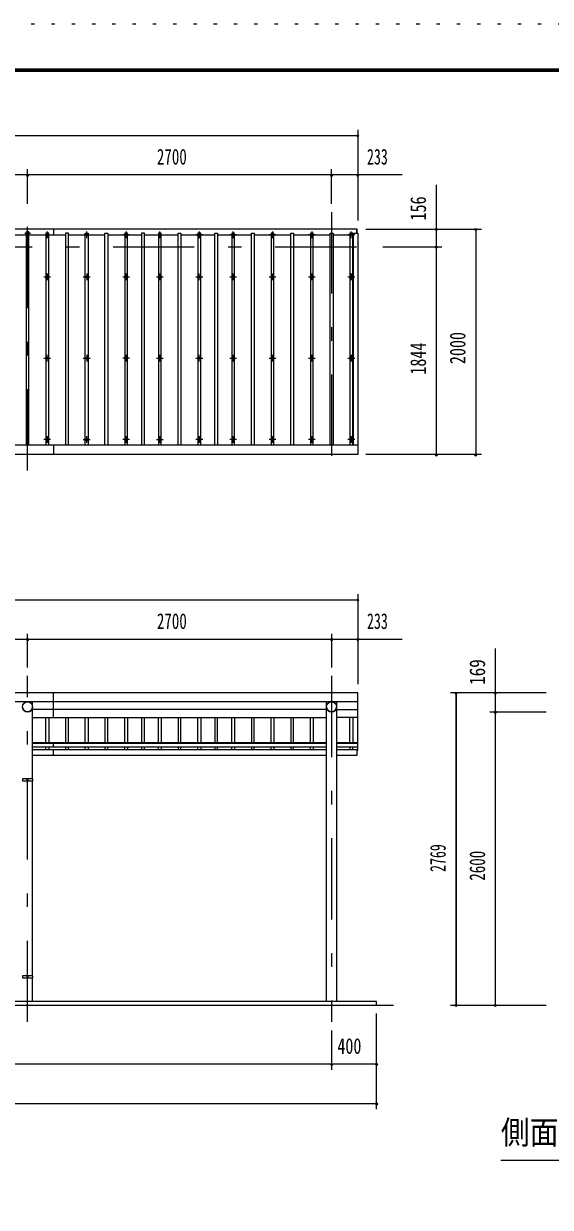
# Model space of a CAD drawing. Units: millimetres, scale not verified, with parts at other scales. Extents: x -25853 to 25864, y -10500 to 10500.
# Drawn here: x 5457 to 10134, y 0 to 10500 of the extents above; entities that cross this region are included whole.
import ezdxf
from ezdxf.enums import TextEntityAlignment as Align

# ---------------------------------------------------------------- set-up
doc = ezdxf.new("R2010")
doc.units = ezdxf.units.MM
doc.header["$LTSCALE"] = 60
doc.linetypes.add('USER3', pattern=[24, 12, -5, 2, -5])
doc.linetypes.add('USER4', pattern=[3, 0.5, -2.5])
for name, color, linetype, lineweight in [('0-2_1-05BOLD', 7, 'Continuous', 18), ('0-3_1-25CENTER', 3, 'USER3', 18), ('0-4_1-45THIN', 4, 'Continuous', 18), ('0-5_1-55DIM', 3, 'Continuous', 18), ('0-C_F-F1PAPER', 5, 'Continuous', 18), ('0-D_F-E_J_ADD', 5, 'USER4', 18)]:
    doc.layers.add(name, color=color, linetype=linetype, lineweight=lineweight)
doc.styles.add('ＭＳ ゴシック', font='')
doc.styles.get('ＭＳ ゴシック').set_extended_font_data('MS Gothic')

msp = doc.modelspace()

# ---------------------------------------------------------------- linework, layer by layer
at = {"layer": '0-2_1-05BOLD'}
for p, q in [((5721.62, 8677.67), (5721.62, 8626.18)), ((8414.62, 8641.19), (8414.62, 8677.67)), ((-2241.38, 6765.11), (8424.62, 6765.11)), ((5721.62, 6765.11), (5721.62, 6677.67)), ((5721.62, 4345.48), (5721.62, 4563.67)), ((8424.62, 4054.91), (8424.62, 4563.67)), ((-2241.38, 4488.53), (8424.62, 4488.53)), ((8424.62, 4484.46), (-2241.38, 4484.46)), ((5536.17, 3800.67), (5536.17, 4484.46)), ((8147.07, 4414.97), (5536.17, 4414.97)), ((8147.07, 1824.67), (8147.07, 4484.46)), ((8236.17, 4484.46), (8236.17, 1824.67)), ((8236.17, 4414.97), (8424.62, 4414.97)), ((5536.17, 4345.48), (8147.07, 4345.48)), ((8424.62, 4345.48), (8236.17, 4345.48)), ((5536.17, 4123.86), (8147.07, 4123.86)), ((8147.07, 4113.43), (5536.17, 4113.43)), ((5721.62, 4083.82), (5721.62, 4123.86)), ((8236.17, 4123.86), (8424.62, 4123.86)), ((8424.62, 4113.43), (8236.17, 4113.43)), ((5536.17, 4083.82), (8147.07, 4083.82)), ((8147.07, 4057.49), (5536.17, 4057.49)), ((5536.17, 4012.49), (8147.07, 4012.49)), ((5721.62, 4012.49), (5721.62, 4057.49)), ((8236.17, 4083.82), (8424.62, 4083.82)), ((8419.62, 4054.91), (8424.62, 4054.91)), ((5488.57, 3784.67), (5488.57, 3800.67)), ((5494.67, 3792.67), (5488.57, 3792.67)), ((5494.67, 3800.67), (5494.67, 3784.67)), ((5536.17, 2053.27), (5536.17, 3784.67)), ((5488.57, 2037.27), (5488.57, 2053.27)), ((5494.67, 2045.27), (5488.57, 2045.27)), ((5494.67, 2053.27), (5494.67, 2037.27)), ((5536.17, 1824.67), (5536.17, 2037.27)), ((-2558.38, 1794.67), (8741.62, 1794.67)), ((8591.62, 1794.67), (8591.62, 1824.67))]:
    msp.add_line(p, q, dxfattribs=at)
for points in [[(8424.62, 6677.67), (-2241.38, 6677.67), (-2241.38, 8641.19), (-2201.38, 8641.19), (-2201.38, 6765.11)], [(8419.62, 8641.19), (8419.62, 8677.67), (-2236.38, 8677.67), (-2236.38, 8641.19)], [(8384.62, 6765.11), (8384.62, 8641.19), (8424.62, 8641.19), (8424.62, 6677.67)], [(8424.62, 4563.67), (-2241.38, 4563.67), (-2241.38, 4054.91), (-2236.38, 4054.91)], [(8236.17, 4012.49), (8419.62, 4012.49), (8419.62, 4057.49), (8236.17, 4057.49)], [(8591.62, 1824.67), (-2408.38, 1824.67), (-2408.38, 1794.67)]]:
    msp.add_lwpolyline(points, dxfattribs=at)
for points in [[(5537.77, 3784.67), (5537.77, 3800.67), (5445.47, 3800.67), (5445.47, 3784.67)], [(5537.77, 2037.27), (5537.77, 2053.27), (5445.47, 2053.27), (5445.47, 2037.27)]]:
    msp.add_lwpolyline(points, close=True, dxfattribs=at)
for centre, radius in [((5666.62, 8254.17), 10), ((6016.62, 8254.17), 10), ((6366.62, 8254.17), 10), ((6666.62, 8254.17), 10), ((7016.62, 8254.17), 10), ((7316.62, 8254.17), 10), ((7666.62, 8254.17), 10), ((8016.62, 8254.17), 10), ((8366.63, 8254.17), 10), ((5666.62, 7532.51), 10), ((6016.62, 7532.51), 10), ((6366.62, 7532.51), 10), ((6666.62, 7532.51), 10), ((7016.62, 7532.51), 10), ((7316.62, 7532.51), 10), ((7666.62, 7532.51), 10), ((8016.62, 7532.51), 10), ((8366.63, 7532.51), 10), ((5666.62, 6810.85), 10), ((6016.62, 6810.85), 10), ((6366.62, 6810.85), 10), ((6666.62, 6810.85), 10), ((7016.62, 6810.85), 10), ((7316.62, 6810.85), 10), ((7666.62, 6810.85), 10), ((8016.62, 6810.85), 10), ((8366.63, 6810.85), 10), ((5491.62, 4439.91), 44.55), ((8191.62, 4439.91), 44.55)]:
    msp.add_circle(centre, radius, dxfattribs=at)
for centre, radius, start, end in [((5491.63, 8642.67), 15, 326.44154, 213.55197), ((5666.62, 8616.22), 14.5, 46.39838, 133.60162), ((5666.62, 8637.22), 14.5, 226.3961, 313.6039), ((6016.62, 8616.22), 14.5, 46.39838, 133.60162), ((6016.62, 8637.22), 14.5, 226.3961, 313.6039), ((6366.62, 8616.22), 14.5, 46.39838, 133.60162), ((6366.62, 8637.22), 14.5, 226.3961, 313.6039), ((6666.62, 8616.22), 14.5, 46.39838, 133.60162), ((6666.62, 8637.22), 14.5, 226.3961, 313.6039), ((7016.62, 8616.22), 14.5, 46.39838, 133.60162), ((7016.62, 8637.22), 14.5, 226.3961, 313.6039), ((7316.62, 8616.22), 14.5, 46.39838, 133.60162), ((7316.62, 8637.22), 14.5, 226.3961, 313.6039), ((7666.62, 8616.22), 14.5, 46.39838, 133.60162), ((7666.62, 8637.22), 14.5, 226.3961, 313.6039), ((8016.62, 8616.22), 14.5, 46.39838, 133.60162), ((8016.62, 8637.22), 14.5, 226.3961, 313.6039), ((8366.63, 8616.22), 14.5, 46.39838, 133.60162), ((8366.63, 8637.22), 14.5, 226.3961, 313.6039), ((5491.62, 4439.22), 44.55, 180, 0), ((8191.62, 4439.22), 44.55, 180, 0)]:
    msp.add_arc(centre, radius, start, end, dxfattribs=at)
at = {"layer": '0-3_1-25CENTER'}
for p, q in [((5491.62, 6537.67), (5491.62, 8827.67)), ((8191.62, 8827.67), (8191.62, 6537.67)), ((5466.62, 8642.67), (5516.63, 8642.67)), ((5636.62, 8626.72), (5696.62, 8626.72)), ((5666.62, 8656.72), (5666.62, 8596.72)), ((5986.62, 8626.72), (6046.62, 8626.72)), ((6016.62, 8596.72), (6016.62, 8656.72)), ((6396.62, 8626.72), (6336.62, 8626.72)), ((6366.62, 8656.72), (6366.62, 8596.72)), ((6636.62, 8626.72), (6696.62, 8626.72)), ((6666.62, 8596.72), (6666.62, 8656.72)), ((7046.62, 8626.72), (6986.62, 8626.72)), ((7016.62, 8656.72), (7016.62, 8596.72)), ((7346.62, 8626.72), (7286.62, 8626.72)), ((7316.62, 8596.72), (7316.62, 8656.72)), ((7696.62, 8626.72), (7636.62, 8626.72)), ((7666.62, 8656.72), (7666.62, 8596.72)), ((8046.62, 8626.72), (7986.62, 8626.72)), ((8016.62, 8656.72), (8016.62, 8596.72)), ((8396.63, 8626.72), (8336.62, 8626.72)), ((8366.63, 8596.72), (8366.63, 8656.72)), ((-2388.38, 8521.68), (8571.62, 8521.68)), ((5636.62, 8254.17), (5696.62, 8254.17)), ((5666.62, 8284.17), (5666.62, 8224.17)), ((5986.62, 8254.17), (6046.62, 8254.17)), ((6016.62, 8284.17), (6016.62, 8224.17)), ((6336.62, 8254.17), (6396.62, 8254.17)), ((6366.62, 8284.17), (6366.62, 8224.17)), ((6636.62, 8254.17), (6696.62, 8254.17)), ((6666.62, 8284.17), (6666.62, 8224.17)), ((6986.62, 8254.17), (7046.62, 8254.17)), ((7016.62, 8224.17), (7016.62, 8284.17)), ((7286.62, 8254.17), (7346.62, 8254.17)), ((7316.62, 8284.17), (7316.62, 8224.17)), ((7636.62, 8254.17), (7696.62, 8254.17)), ((7666.62, 8224.17), (7666.62, 8284.17)), ((7986.62, 8254.17), (8046.62, 8254.17)), ((8016.62, 8284.17), (8016.62, 8224.17)), ((8336.62, 8254.17), (8396.63, 8254.17)), ((8366.63, 8284.17), (8366.63, 8224.17)), ((5666.62, 7502.51), (5666.62, 7562.51)), ((6016.62, 7562.51), (6016.62, 7502.51)), ((6366.62, 7502.51), (6366.62, 7562.51)), ((6666.62, 7562.51), (6666.62, 7502.51)), ((7016.62, 7502.51), (7016.62, 7562.51)), ((7316.62, 7562.51), (7316.62, 7502.51)), ((7666.62, 7502.51), (7666.62, 7562.51)), ((8016.62, 7562.51), (8016.62, 7502.51)), ((8366.63, 7562.51), (8366.63, 7502.51)), ((5636.62, 7532.51), (5696.62, 7532.51)), ((5986.62, 7532.51), (6046.62, 7532.51)), ((6396.62, 7532.51), (6336.62, 7532.51)), ((6636.62, 7532.51), (6696.62, 7532.51)), ((6986.62, 7532.51), (7046.62, 7532.51)), ((7286.62, 7532.51), (7346.62, 7532.51)), ((7636.62, 7532.51), (7696.62, 7532.51)), ((7986.62, 7532.51), (8046.62, 7532.51)), ((8336.62, 7532.51), (8396.63, 7532.51)), ((5666.62, 6840.85), (5666.62, 6780.85)), ((6016.62, 6780.85), (6016.62, 6840.85)), ((6366.62, 6840.85), (6366.62, 6780.85)), ((6666.62, 6780.85), (6666.62, 6840.85)), ((7016.62, 6840.85), (7016.62, 6780.85)), ((7316.62, 6780.85), (7316.62, 6840.85)), ((7666.62, 6840.85), (7666.62, 6780.85)), ((8016.62, 6840.85), (8016.62, 6780.85)), ((8366.63, 6840.85), (8366.63, 6780.85)), ((5696.62, 6810.85), (5636.62, 6810.85)), ((5986.62, 6810.85), (6046.62, 6810.85)), ((6396.62, 6810.85), (6336.62, 6810.85)), ((6636.62, 6810.85), (6696.62, 6810.85)), ((7046.62, 6810.85), (6986.62, 6810.85)), ((7346.62, 6810.85), (7286.62, 6810.85)), ((7696.62, 6810.85), (7636.62, 6810.85)), ((8046.62, 6810.85), (7986.62, 6810.85)), ((8396.63, 6810.85), (8336.62, 6810.85)), ((5491.62, 1644.67), (5491.62, 4714.67)), ((8191.62, 4714.67), (8191.62, 1644.67))]:
    msp.add_line(p, q, dxfattribs=at)
at = {"layer": '0-4_1-45THIN'}
for p, q in [((5329.12, 8626.18), (5479.12, 8626.18)), ((5479.12, 8641.19), (5479.12, 6765.11)), ((5504.12, 8626.18), (5654.12, 8626.18)), ((5654.12, 8641.19), (5654.12, 6765.11)), ((5679.12, 8626.18), (5829.12, 8626.18)), ((5829.12, 8641.19), (5829.12, 6765.11)), ((5854.12, 8626.18), (6004.12, 8626.18)), ((6004.12, 6765.11), (6004.12, 8641.19)), ((6029.12, 8626.18), (6179.12, 8626.18)), ((6179.12, 6765.11), (6179.12, 8641.19)), ((6204.12, 8626.18), (6354.12, 8626.18)), ((6354.12, 8641.19), (6354.12, 6765.11)), ((6379.12, 8626.18), (6504.12, 8626.18)), ((6504.12, 8641.19), (6504.12, 6765.11)), ((6529.12, 8626.18), (6654.12, 8626.18)), ((6654.12, 8641.19), (6654.12, 6765.11)), ((6679.12, 8626.18), (6829.12, 8626.18)), ((6829.12, 6765.11), (6829.12, 8641.19)), ((6854.12, 8626.18), (7004.12, 8626.18)), ((7004.12, 8641.19), (7004.12, 6765.11)), ((7029.12, 8626.18), (7154.12, 8626.18)), ((7154.12, 6765.11), (7154.12, 8641.19)), ((7179.12, 8626.18), (7304.12, 8626.18)), ((7304.12, 8641.19), (7304.12, 6765.11)), ((7329.12, 8626.18), (7479.12, 8626.18)), ((7479.12, 6765.11), (7479.12, 8641.19)), ((7504.12, 8626.18), (7654.12, 8626.18)), ((7654.12, 8641.19), (7654.12, 6765.11)), ((7679.12, 8626.18), (7829.12, 8626.18)), ((7829.12, 6765.11), (7829.12, 8641.19)), ((7854.12, 8626.18), (8004.12, 8626.18)), ((8004.12, 8641.19), (8004.12, 6765.11)), ((8029.12, 8626.18), (8179.12, 8626.18)), ((8179.13, 6765.11), (8179.13, 8641.19)), ((8204.12, 8626.18), (8354.12, 8626.18)), ((8354.12, 8641.19), (8354.12, 6765.11)), ((8379.13, 8626.18), (8384.62, 8626.18)), ((5654.12, 4123.86), (5654.12, 4345.48)), ((5679.12, 4345.48), (5679.12, 4123.86)), ((5829.12, 4345.48), (5829.12, 4123.86)), ((5854.12, 4123.86), (5854.12, 4345.48)), ((6004.12, 4123.86), (6004.12, 4345.48)), ((6029.12, 4345.48), (6029.12, 4123.86)), ((6179.12, 4345.48), (6179.12, 4123.86)), ((6204.12, 4123.86), (6204.12, 4345.48)), ((6354.12, 4123.86), (6354.12, 4345.48)), ((6379.12, 4345.48), (6379.12, 4123.86)), ((6504.12, 4345.48), (6504.12, 4123.86)), ((6529.12, 4123.86), (6529.12, 4345.48)), ((6654.12, 4123.86), (6654.12, 4345.48)), ((6679.12, 4345.48), (6679.12, 4123.86)), ((6829.12, 4345.48), (6829.12, 4123.86)), ((6854.12, 4123.86), (6854.12, 4345.48)), ((7004.12, 4123.86), (7004.12, 4345.48)), ((7029.12, 4345.48), (7029.12, 4123.86)), ((7154.12, 4345.48), (7154.12, 4123.86)), ((7179.12, 4123.86), (7179.12, 4345.48)), ((7304.12, 4123.86), (7304.12, 4345.48)), ((7329.12, 4345.48), (7329.12, 4123.86)), ((7479.12, 4345.48), (7479.12, 4123.86)), ((7504.12, 4123.86), (7504.12, 4345.48)), ((7654.12, 4123.86), (7654.12, 4345.48)), ((7679.12, 4345.48), (7679.12, 4123.86)), ((7829.12, 4345.48), (7829.12, 4123.86)), ((7854.12, 4123.86), (7854.12, 4345.48)), ((8004.12, 4123.86), (8004.12, 4345.48)), ((8029.12, 4345.48), (8029.12, 4123.86)), ((8354.12, 4123.86), (8354.12, 4345.48)), ((8379.12, 4345.48), (8379.12, 4123.86)), ((5654.12, 4057.49), (5654.12, 4083.82)), ((5679.12, 4083.82), (5679.12, 4057.49)), ((5829.12, 4083.82), (5829.12, 4057.49)), ((5854.12, 4057.49), (5854.12, 4083.82)), ((6004.12, 4057.49), (6004.12, 4083.82)), ((6029.12, 4083.82), (6029.12, 4057.49)), ((6179.12, 4083.82), (6179.12, 4057.49)), ((6204.12, 4057.49), (6204.12, 4083.82)), ((6354.12, 4057.49), (6354.12, 4083.82)), ((6379.12, 4083.82), (6379.12, 4057.49)), ((6504.12, 4083.82), (6504.12, 4057.49)), ((6529.12, 4057.49), (6529.12, 4083.82)), ((6654.12, 4057.49), (6654.12, 4083.82)), ((6679.12, 4083.82), (6679.12, 4057.49)), ((6829.12, 4083.82), (6829.12, 4057.49)), ((6854.12, 4057.49), (6854.12, 4083.82)), ((7004.12, 4057.49), (7004.12, 4083.82)), ((7029.12, 4083.82), (7029.12, 4057.49)), ((7154.12, 4083.82), (7154.12, 4057.49)), ((7179.12, 4057.49), (7179.12, 4083.82)), ((7304.12, 4057.49), (7304.12, 4083.82)), ((7329.12, 4083.82), (7329.12, 4057.49)), ((7479.12, 4083.82), (7479.12, 4057.49)), ((7504.12, 4057.49), (7504.12, 4083.82)), ((7654.12, 4057.49), (7654.12, 4083.82)), ((7679.12, 4083.82), (7679.12, 4057.49)), ((7829.12, 4083.82), (7829.12, 4057.49)), ((7854.12, 4057.49), (7854.12, 4083.82)), ((8004.12, 4057.49), (8004.12, 4083.82)), ((8029.12, 4083.82), (8029.12, 4057.49)), ((8354.12, 4083.82), (8354.12, 4057.49)), ((8379.12, 4057.49), (8379.12, 4083.82))]:
    msp.add_line(p, q, dxfattribs=at)
for points in [[(5504.12, 6765.11), (5504.12, 8641.19), (5479.12, 8641.19)], [(5679.12, 6765.11), (5679.12, 8641.19), (5654.12, 8641.19)], [(5854.12, 6765.11), (5854.12, 8641.19), (5829.12, 8641.19)], [(6004.12, 8641.19), (6029.12, 8641.19), (6029.12, 6765.11)], [(6179.12, 8641.19), (6204.12, 8641.19), (6204.12, 6765.11)], [(6379.12, 6765.11), (6379.12, 8641.19), (6354.12, 8641.19)], [(6529.12, 6765.11), (6529.12, 8641.19), (6504.12, 8641.19)], [(6679.12, 6765.11), (6679.12, 8641.19), (6654.12, 8641.19)], [(6829.12, 8641.19), (6854.12, 8641.19), (6854.12, 6765.11)], [(7029.12, 6765.11), (7029.12, 8641.19), (7004.12, 8641.19)], [(7154.12, 8641.19), (7179.12, 8641.19), (7179.12, 6765.11)], [(7329.12, 6765.11), (7329.12, 8641.19), (7304.12, 8641.19)], [(7479.12, 8641.19), (7504.12, 8641.19), (7504.12, 6765.11)], [(7679.12, 6765.11), (7679.12, 8641.19), (7654.12, 8641.19)], [(7829.12, 8641.19), (7854.12, 8641.19), (7854.12, 6765.11)], [(8029.12, 6765.11), (8029.12, 8641.19), (8004.12, 8641.19)], [(8179.13, 8641.19), (8204.12, 8641.19), (8204.12, 6765.11)], [(8379.13, 6765.11), (8379.13, 8641.19), (8354.12, 8641.19)]]:
    msp.add_lwpolyline(points, dxfattribs=at)
at = {"layer": '0-5_1-55DIM'}
for p, q in [((8424.62, 9558.67), (8424.62, 8752.68)), ((-2241.38, 9508.67), (8424.62, 9508.67)), ((8434.62, 9508.67), (8414.62, 9508.67)), ((8817.12, 9158.67), (-2633.88, 9158.67)), ((5501.62, 9158.67), (5481.62, 9158.67)), ((5491.62, 8902.68), (5491.62, 9208.67)), ((8201.62, 9158.67), (8181.62, 9158.67)), ((8191.62, 8902.68), (8191.62, 9208.67)), ((8434.62, 9158.67), (8414.62, 9158.67)), ((9121.62, 6677.67), (9121.62, 9070.17)), ((8496.62, 8677.67), (9521.62, 8677.67)), ((9131.62, 8677.67), (9111.62, 8677.67)), ((9481.62, 8677.67), (9461.62, 8677.67)), ((9471.62, 8677.67), (9471.62, 6677.67)), ((8646.62, 8521.68), (9171.62, 8521.68)), ((9131.62, 8521.67), (9111.62, 8521.67)), ((9521.62, 6677.67), (8496.62, 6677.67)), ((9131.62, 6677.67), (9111.62, 6677.67)), ((9481.62, 6677.67), (9461.62, 6677.67)), ((-2241.38, 5388.67), (8424.62, 5388.67)), ((8434.62, 5388.67), (8414.62, 5388.67)), ((8424.62, 5438.67), (8424.62, 4639.67)), ((5491.62, 4789.67), (5491.62, 5088.67)), ((8191.62, 5088.67), (8191.62, 4789.67)), ((-2633.88, 5038.67), (8817.12, 5038.67)), ((5501.62, 5038.67), (5481.62, 5038.67)), ((8201.62, 5038.67), (8181.62, 5038.67)), ((8434.62, 5038.67), (8414.62, 5038.67)), ((9646.62, 1794.67), (9646.62, 4956.17)), ((10096.62, 4563.67), (9246.62, 4563.67)), ((9306.62, 4563.67), (9286.62, 4563.67)), ((9296.62, 1794.67), (9296.62, 4563.67)), ((9296.62, 4563.67), (9296.62, 1794.67)), ((9656.62, 4563.67), (9636.62, 4563.67)), ((9646.62, 4394.67), (9646.62, 4563.67)), ((9596.62, 4394.67), (10096.62, 4394.67)), ((9656.62, 4394.67), (9636.62, 4394.67)), ((9646.62, 1794.67), (9646.62, 4394.67)), ((9246.62, 1794.67), (10096.62, 1794.67)), ((9306.62, 1794.67), (9286.62, 1794.67)), ((9656.62, 1794.67), (9636.62, 1794.67)), ((8591.62, 869.67), (8591.62, 1719.67)), ((8191.62, 1569.67), (8191.62, 1219.67)), ((8591.62, 1269.67), (-2408.38, 1269.67)), ((8201.62, 1269.67), (8181.62, 1269.67)), ((8601.62, 1269.67), (8581.62, 1269.67)), ((-2408.38, 919.67), (8591.62, 919.67)), ((8601.62, 919.67), (8581.62, 919.67)), ((9694.12, 419.67), (12694.11, 419.67))]:
    msp.add_line(p, q, dxfattribs=at)
for centre in [(8424.62, 9508.67), (5491.62, 9158.67), (8191.62, 9158.67), (8424.62, 9158.67), (9121.62, 8677.67), (9471.62, 8677.67), (9121.62, 8521.67), (9121.62, 6677.67), (9471.62, 6677.67), (8424.62, 5388.67), (5491.62, 5038.67), (8191.62, 5038.67), (8424.62, 5038.67), (9296.62, 4563.67), (9646.62, 4563.67), (9646.62, 4394.67), (9296.62, 1794.67), (9646.62, 1794.67), (8191.62, 1269.67), (8591.62, 1269.67), (8591.62, 919.67)]:
    msp.add_arc(centre, 10, 180, 0, dxfattribs=at)
at = {"layer": '0-C_F-F1PAPER'}
for points in [[(25363.96, -10000), (-3336.04, -10000), (-3336.04, 10100), (25363.96, 10100)], [(25361.45, -9997.5), (25361.45, 10097.5), (-3333.54, 10097.5), (-3333.54, -9997.5)], [(25358.96, -9995), (25358.96, 10095), (-3331.04, 10095), (-3331.04, -9995)], [(25356.46, -9992.5), (-3328.54, -9992.5), (-3328.54, 10092.5), (25356.46, 10092.5)], [(25353.96, -9990), (25353.96, 10090), (-3326.04, 10090), (-3326.04, -9990)], [(25351.46, -9987.5), (-3323.54, -9987.5), (-3323.54, 10087.5), (25351.46, 10087.5)], [(25348.95, -9985), (25348.95, 10085), (-3321.04, 10085), (-3321.04, -9985)], [(25346.46, -9982.5), (-3318.54, -9982.5), (-3318.54, 10082.5), (25346.46, 10082.5)], [(25343.96, -9980), (-3316.04, -9980), (-3316.04, 10080), (25343.96, 10080)], [(25341.46, -9977.5), (-3313.54, -9977.5), (-3313.54, 10077.5), (25341.46, 10077.5)], [(25338.96, -9975), (25338.96, 10075), (-3311.04, 10075), (-3311.04, -9975)]]:
    msp.add_lwpolyline(points, close=True, dxfattribs=at)
at = {"layer": '0-D_F-E_J_ADD'}
msp.add_lwpolyline([(25863.96, -10500), (-3836.04, -10500), (-3836.04, 10500), (25863.96, 10500)], close=True, dxfattribs=at)

# ---------------------------------------------------------------- texts
at = {"layer": '0-5_1-55DIM', "color": 7, "style": 'ＭＳ ゴシック'}
for s, height, width, p in [('2700', 139.3, 0.7, (6640.28, 9208.67)), ('233', 139.3, 0.65, (8505.91, 9208.67)), ('2700', 139.3, 0.7, (6640.28, 5088.67)), ('233', 139.3, 0.65, (8505.91, 5088.67)), ('400', 139.3, 0.75, (8242.89, 1319.67)), ('側面図\u3000Ｓ＝１／５０', 208.9, 0.9, (9694.12, 498.17))]:
    msp.add_text(s, height=height, dxfattribs=dict(at, width=width)).set_placement(p, align=Align.BOTTOM_LEFT)
for s, width, p in [('156', 0.75, (9071.62, 8754.18)), ('1844', 0.75, (9071.62, 7386.62)), ('2000', 0.75, (9421.62, 7480.15)), ('169', 0.8, (9596.62, 4634.64)), ('2769', 0.65, (9246.62, 2975.01)), ('2600', 0.7, (9596.62, 2897.45))]:
    msp.add_text(s, height=139.3, rotation=90, dxfattribs=dict(at, width=width)).set_placement(p, align=Align.BOTTOM_LEFT)

doc.saveas('drawing.dxf')
